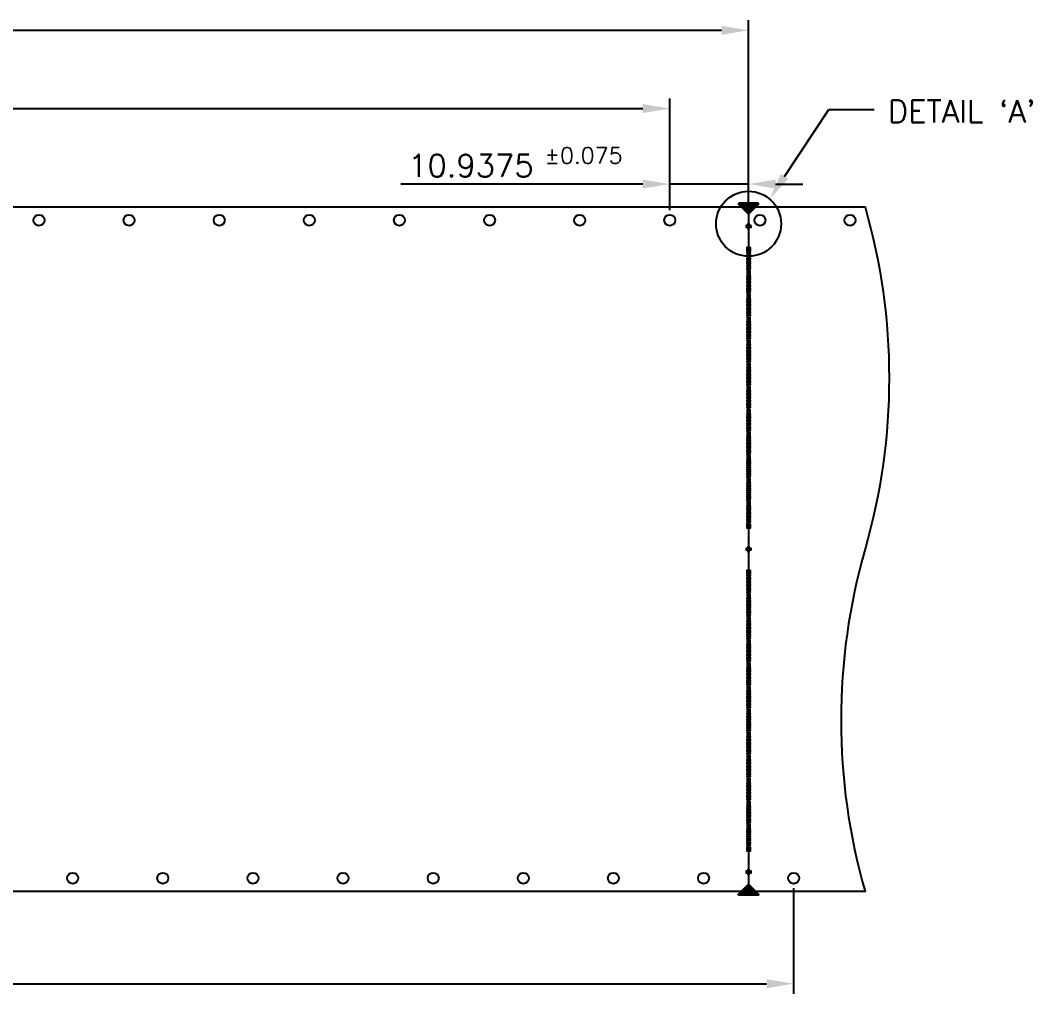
# Model space of a CAD drawing. Extents: x 1400 to 1773, y 44 to 284.
# Drawn here: x 1632.3 to 1772.6, y 145.4 to 280.5 of the extents above; entities that cross this region are included whole.
import ezdxf
from ezdxf.lldxf.tags import DXFTag

# ---------------------------------------------------------------- set-up
doc = ezdxf.new("R2010")
doc.units = 0
doc.header["$MEASUREMENT"] = 0
for name, color, linetype in [('DIM', 7, 'Continuous'), ('ENDCUT', 8, 'Continuous'), ('PKG-OUT', 3, 'HIDDEN')]:
    doc.layers.add(name, color=color, linetype=linetype)
doc.styles.add('1.4倍', font='SIMPLEX.shx', dxfattribs={"height": 3.125})
doc.styles.add('SIMPLEX', font='SIMPLEX.shx', dxfattribs={"height": 3})
tags = doc.linetypes.add('HIDDEN', pattern=[0.375, 0.25, -0.125]).pattern_tags.tags
tags[6:7] = [DXFTag(74, 4), DXFTag(75, 0), DXFTag(340, '0'), DXFTag(46, 1.0), DXFTag(50, 0.0), DXFTag(44, 0.0), DXFTag(45, 0.0)]
tags[4:5] = [DXFTag(74, 4), DXFTag(75, 0), DXFTag(340, '0'), DXFTag(46, 1.0), DXFTag(50, 0.0), DXFTag(44, 0.0), DXFTag(45, 0.0)]

msp = doc.modelspace()

# ---------------------------------------------------------------- hatches: boundary and pattern name
at = {"layer": 'ENDCUT'}
h = msp.add_hatch(dxfattribs=at)
h.set_pattern_fill('ANSI31', color=256)
h.paths.add_polyline_path([(1434.69, 255.02, 0.668179), (1434.64, 255.14), (1431.98, 255.14, 0.668179), (1431.93, 255.02), (1433.31, 253.64)])
h.paths.add_polyline_path([(1433.31, 160.64), (1431.93, 159.26, 0.668179), (1431.98, 159.14), (1434.64, 159.14, 0.668179), (1434.69, 159.26)])
h.paths.add_polyline_path([(1733.31, 160.64), (1731.93, 159.26, 0.668179), (1731.98, 159.14), (1734.64, 159.14, 0.668179), (1734.69, 159.26)])
h.paths.add_polyline_path([(1734.69, 255.02, 0.668179), (1734.64, 255.14), (1731.98, 255.14, 0.668179), (1731.93, 255.02), (1733.31, 253.64)])

# ---------------------------------------------------------------- linework, layer by layer
msp.add_lwpolyline([(1733.96, 159.64), (1733.38, 160.21, 0.414214), (1733.24, 160.21), (1732.67, 159.64), (1433.96, 159.64), (1433.38, 160.21, 0.414214), (1433.24, 160.21), (1432.67, 159.64), (1417.16, 159.64, 0.140292), (1417.16, 207.14, -0.140292), (1417.16, 254.64), (1432.67, 254.64), (1433.24, 254.06, 0.414214), (1433.38, 254.06), (1433.96, 254.64), (1732.67, 254.64), (1733.24, 254.06, 0.414214), (1733.38, 254.06), (1733.96, 254.64), (1749.46, 254.64, -0.140292), (1749.46, 207.14, 0.140292), (1749.46, 159.64)], format="xyb", close=True)
for points in [[(1733.66, 252.04), (1733.41, 252.04), (1733.41, 252.29), (1733.31, 252.29), (1733.21, 252.29), (1733.21, 252.04), (1732.96, 252.04), (1732.96, 251.84), (1733.21, 251.84), (1733.21, 251.59), (1733.31, 251.59), (1733.41, 251.59), (1733.41, 251.84), (1733.66, 251.84)], [(1733.53, 249.04), (1733.53, 248.49), (1733.1, 248.49), (1733.1, 249.04)], [(1733.53, 247.94), (1733.1, 247.94), (1733.1, 248.04), (1733.15, 248.04), (1733.15, 248.24), (1733.1, 248.24), (1733.1, 248.34), (1733.53, 248.34), (1733.53, 248.24), (1733.48, 248.24), (1733.48, 248.04), (1733.53, 248.04)], [(1733.53, 247.44), (1733.1, 247.44), (1733.1, 247.54), (1733.15, 247.54), (1733.15, 247.74), (1733.1, 247.74), (1733.1, 247.84), (1733.53, 247.84), (1733.53, 247.74), (1733.48, 247.74), (1733.48, 247.54), (1733.53, 247.54)], [(1733.53, 246.94), (1733.1, 246.94), (1733.1, 247.04), (1733.15, 247.04), (1733.15, 247.24), (1733.1, 247.24), (1733.1, 247.34), (1733.53, 247.34), (1733.53, 247.24), (1733.48, 247.24), (1733.48, 247.04), (1733.53, 247.04)], [(1733.53, 246.44), (1733.1, 246.44), (1733.1, 246.54), (1733.15, 246.54), (1733.15, 246.74), (1733.1, 246.74), (1733.1, 246.84), (1733.53, 246.84), (1733.53, 246.74), (1733.48, 246.74), (1733.48, 246.54), (1733.53, 246.54)], [(1733.53, 245.94), (1733.1, 245.94), (1733.1, 246.04), (1733.15, 246.04), (1733.15, 246.24), (1733.1, 246.24), (1733.1, 246.34), (1733.53, 246.34), (1733.53, 246.24), (1733.48, 246.24), (1733.48, 246.04), (1733.53, 246.04)], [(1733.53, 245.79), (1733.1, 245.79), (1733.1, 245.29), (1733.53, 245.29)], [(1733.53, 244.74), (1733.1, 244.74), (1733.1, 244.84), (1733.15, 244.84), (1733.15, 245.04), (1733.1, 245.04), (1733.1, 245.14), (1733.53, 245.14), (1733.53, 245.04), (1733.48, 245.04), (1733.48, 244.84), (1733.53, 244.84)], [(1733.53, 244.24), (1733.1, 244.24), (1733.1, 244.34), (1733.15, 244.34), (1733.15, 244.54), (1733.1, 244.54), (1733.1, 244.64), (1733.53, 244.64), (1733.53, 244.54), (1733.48, 244.54), (1733.48, 244.34), (1733.53, 244.34)], [(1733.53, 243.74), (1733.1, 243.74), (1733.1, 243.84), (1733.15, 243.84), (1733.15, 244.04), (1733.1, 244.04), (1733.1, 244.14), (1733.53, 244.14), (1733.53, 244.04), (1733.48, 244.04), (1733.48, 243.84), (1733.53, 243.84)], [(1733.53, 243.24), (1733.1, 243.24), (1733.1, 243.34), (1733.15, 243.34), (1733.15, 243.54), (1733.1, 243.54), (1733.1, 243.64), (1733.53, 243.64), (1733.53, 243.54), (1733.48, 243.54), (1733.48, 243.34), (1733.53, 243.34)], [(1733.53, 242.74), (1733.1, 242.74), (1733.1, 242.84), (1733.15, 242.84), (1733.15, 243.04), (1733.1, 243.04), (1733.1, 243.14), (1733.53, 243.14), (1733.53, 243.04), (1733.48, 243.04), (1733.48, 242.84), (1733.53, 242.84)], [(1733.53, 242.59), (1733.1, 242.59), (1733.1, 242.09), (1733.53, 242.09)], [(1733.53, 241.54), (1733.1, 241.54), (1733.1, 241.64), (1733.15, 241.64), (1733.15, 241.84), (1733.1, 241.84), (1733.1, 241.94), (1733.53, 241.94), (1733.53, 241.84), (1733.48, 241.84), (1733.48, 241.64), (1733.53, 241.64)], [(1733.53, 241.04), (1733.1, 241.04), (1733.1, 241.14), (1733.15, 241.14), (1733.15, 241.34), (1733.1, 241.34), (1733.1, 241.44), (1733.53, 241.44), (1733.53, 241.34), (1733.48, 241.34), (1733.48, 241.14), (1733.53, 241.14)], [(1733.53, 240.54), (1733.1, 240.54), (1733.1, 240.64), (1733.15, 240.64), (1733.15, 240.84), (1733.1, 240.84), (1733.1, 240.94), (1733.53, 240.94), (1733.53, 240.84), (1733.48, 240.84), (1733.48, 240.64), (1733.53, 240.64)], [(1733.53, 240.04), (1733.1, 240.04), (1733.1, 240.14), (1733.15, 240.14), (1733.15, 240.34), (1733.1, 240.34), (1733.1, 240.44), (1733.53, 240.44), (1733.53, 240.34), (1733.48, 240.34), (1733.48, 240.14), (1733.53, 240.14)], [(1733.53, 239.54), (1733.1, 239.54), (1733.1, 239.64), (1733.15, 239.64), (1733.15, 239.84), (1733.1, 239.84), (1733.1, 239.94), (1733.53, 239.94), (1733.53, 239.84), (1733.48, 239.84), (1733.48, 239.64), (1733.53, 239.64)], [(1733.53, 239.39), (1733.1, 239.39), (1733.1, 238.89), (1733.53, 238.89)], [(1733.53, 238.34), (1733.1, 238.34), (1733.1, 238.44), (1733.15, 238.44), (1733.15, 238.64), (1733.1, 238.64), (1733.1, 238.74), (1733.53, 238.74), (1733.53, 238.64), (1733.48, 238.64), (1733.48, 238.44), (1733.53, 238.44)], [(1733.53, 237.84), (1733.1, 237.84), (1733.1, 237.94), (1733.15, 237.94), (1733.15, 238.14), (1733.1, 238.14), (1733.1, 238.24), (1733.53, 238.24), (1733.53, 238.14), (1733.48, 238.14), (1733.48, 237.94), (1733.53, 237.94)], [(1733.53, 237.34), (1733.1, 237.34), (1733.1, 237.44), (1733.15, 237.44), (1733.15, 237.64), (1733.1, 237.64), (1733.1, 237.74), (1733.53, 237.74), (1733.53, 237.64), (1733.48, 237.64), (1733.48, 237.44), (1733.53, 237.44)], [(1733.53, 236.84), (1733.1, 236.84), (1733.1, 236.94), (1733.15, 236.94), (1733.15, 237.14), (1733.1, 237.14), (1733.1, 237.24), (1733.53, 237.24), (1733.53, 237.14), (1733.48, 237.14), (1733.48, 236.94), (1733.53, 236.94)], [(1733.53, 236.34), (1733.1, 236.34), (1733.1, 236.44), (1733.15, 236.44), (1733.15, 236.64), (1733.1, 236.64), (1733.1, 236.74), (1733.53, 236.74), (1733.53, 236.64), (1733.48, 236.64), (1733.48, 236.44), (1733.53, 236.44)], [(1733.53, 236.19), (1733.1, 236.19), (1733.1, 235.69), (1733.53, 235.69)], [(1733.53, 235.14), (1733.1, 235.14), (1733.1, 235.24), (1733.15, 235.24), (1733.15, 235.44), (1733.1, 235.44), (1733.1, 235.54), (1733.53, 235.54), (1733.53, 235.44), (1733.48, 235.44), (1733.48, 235.24), (1733.53, 235.24)], [(1733.53, 234.64), (1733.1, 234.64), (1733.1, 234.74), (1733.15, 234.74), (1733.15, 234.94), (1733.1, 234.94), (1733.1, 235.04), (1733.53, 235.04), (1733.53, 234.94), (1733.48, 234.94), (1733.48, 234.74), (1733.53, 234.74)], [(1733.53, 234.14), (1733.1, 234.14), (1733.1, 234.24), (1733.15, 234.24), (1733.15, 234.44), (1733.1, 234.44), (1733.1, 234.54), (1733.53, 234.54), (1733.53, 234.44), (1733.48, 234.44), (1733.48, 234.24), (1733.53, 234.24)], [(1733.53, 233.64), (1733.1, 233.64), (1733.1, 233.74), (1733.15, 233.74), (1733.15, 233.94), (1733.1, 233.94), (1733.1, 234.04), (1733.53, 234.04), (1733.53, 233.94), (1733.48, 233.94), (1733.48, 233.74), (1733.53, 233.74)], [(1733.53, 233.14), (1733.1, 233.14), (1733.1, 233.24), (1733.15, 233.24), (1733.15, 233.44), (1733.1, 233.44), (1733.1, 233.54), (1733.53, 233.54), (1733.53, 233.44), (1733.48, 233.44), (1733.48, 233.24), (1733.53, 233.24)], [(1733.53, 232.99), (1733.1, 232.99), (1733.1, 232.49), (1733.53, 232.49)], [(1733.53, 231.94), (1733.1, 231.94), (1733.1, 232.04), (1733.15, 232.04), (1733.15, 232.24), (1733.1, 232.24), (1733.1, 232.34), (1733.53, 232.34), (1733.53, 232.24), (1733.48, 232.24), (1733.48, 232.04), (1733.53, 232.04)], [(1733.53, 231.44), (1733.1, 231.44), (1733.1, 231.54), (1733.15, 231.54), (1733.15, 231.74), (1733.1, 231.74), (1733.1, 231.84), (1733.53, 231.84), (1733.53, 231.74), (1733.48, 231.74), (1733.48, 231.54), (1733.53, 231.54)], [(1733.53, 230.94), (1733.1, 230.94), (1733.1, 231.04), (1733.15, 231.04), (1733.15, 231.24), (1733.1, 231.24), (1733.1, 231.34), (1733.53, 231.34), (1733.53, 231.24), (1733.48, 231.24), (1733.48, 231.04), (1733.53, 231.04)], [(1733.53, 230.44), (1733.1, 230.44), (1733.1, 230.54), (1733.15, 230.54), (1733.15, 230.74), (1733.1, 230.74), (1733.1, 230.84), (1733.53, 230.84), (1733.53, 230.74), (1733.48, 230.74), (1733.48, 230.54), (1733.53, 230.54)], [(1733.53, 229.94), (1733.1, 229.94), (1733.1, 230.04), (1733.15, 230.04), (1733.15, 230.24), (1733.1, 230.24), (1733.1, 230.34), (1733.53, 230.34), (1733.53, 230.24), (1733.48, 230.24), (1733.48, 230.04), (1733.53, 230.04)], [(1733.53, 229.79), (1733.1, 229.79), (1733.1, 229.29), (1733.53, 229.29)], [(1733.53, 228.74), (1733.1, 228.74), (1733.1, 228.84), (1733.15, 228.84), (1733.15, 229.04), (1733.1, 229.04), (1733.1, 229.14), (1733.53, 229.14), (1733.53, 229.04), (1733.48, 229.04), (1733.48, 228.84), (1733.53, 228.84)], [(1733.53, 228.24), (1733.1, 228.24), (1733.1, 228.34), (1733.15, 228.34), (1733.15, 228.54), (1733.1, 228.54), (1733.1, 228.64), (1733.53, 228.64), (1733.53, 228.54), (1733.48, 228.54), (1733.48, 228.34), (1733.53, 228.34)], [(1733.53, 227.74), (1733.1, 227.74), (1733.1, 227.84), (1733.15, 227.84), (1733.15, 228.04), (1733.1, 228.04), (1733.1, 228.14), (1733.53, 228.14), (1733.53, 228.04), (1733.48, 228.04), (1733.48, 227.84), (1733.53, 227.84)], [(1733.53, 227.24), (1733.1, 227.24), (1733.1, 227.34), (1733.15, 227.34), (1733.15, 227.54), (1733.1, 227.54), (1733.1, 227.64), (1733.53, 227.64), (1733.53, 227.54), (1733.48, 227.54), (1733.48, 227.34), (1733.53, 227.34)], [(1733.53, 226.74), (1733.1, 226.74), (1733.1, 226.84), (1733.15, 226.84), (1733.15, 227.04), (1733.1, 227.04), (1733.1, 227.14), (1733.53, 227.14), (1733.53, 227.04), (1733.48, 227.04), (1733.48, 226.84), (1733.53, 226.84)], [(1733.53, 226.59), (1733.1, 226.59), (1733.1, 226.09), (1733.53, 226.09)], [(1733.53, 225.54), (1733.1, 225.54), (1733.1, 225.64), (1733.15, 225.64), (1733.15, 225.84), (1733.1, 225.84), (1733.1, 225.94), (1733.53, 225.94), (1733.53, 225.84), (1733.48, 225.84), (1733.48, 225.64), (1733.53, 225.64)], [(1733.53, 225.04), (1733.1, 225.04), (1733.1, 225.14), (1733.15, 225.14), (1733.15, 225.34), (1733.1, 225.34), (1733.1, 225.44), (1733.53, 225.44), (1733.53, 225.34), (1733.48, 225.34), (1733.48, 225.14), (1733.53, 225.14)], [(1733.53, 224.54), (1733.1, 224.54), (1733.1, 224.64), (1733.15, 224.64), (1733.15, 224.84), (1733.1, 224.84), (1733.1, 224.94), (1733.53, 224.94), (1733.53, 224.84), (1733.48, 224.84), (1733.48, 224.64), (1733.53, 224.64)], [(1733.53, 224.04), (1733.1, 224.04), (1733.1, 224.14), (1733.15, 224.14), (1733.15, 224.34), (1733.1, 224.34), (1733.1, 224.44), (1733.53, 224.44), (1733.53, 224.34), (1733.48, 224.34), (1733.48, 224.14), (1733.53, 224.14)], [(1733.53, 223.54), (1733.1, 223.54), (1733.1, 223.64), (1733.15, 223.64), (1733.15, 223.84), (1733.1, 223.84), (1733.1, 223.94), (1733.53, 223.94), (1733.53, 223.84), (1733.48, 223.84), (1733.48, 223.64), (1733.53, 223.64)], [(1733.53, 223.39), (1733.1, 223.39), (1733.1, 222.89), (1733.53, 222.89)], [(1733.53, 222.34), (1733.1, 222.34), (1733.1, 222.44), (1733.15, 222.44), (1733.15, 222.64), (1733.1, 222.64), (1733.1, 222.74), (1733.53, 222.74), (1733.53, 222.64), (1733.48, 222.64), (1733.48, 222.44), (1733.53, 222.44)], [(1733.53, 221.84), (1733.1, 221.84), (1733.1, 221.94), (1733.15, 221.94), (1733.15, 222.14), (1733.1, 222.14), (1733.1, 222.24), (1733.53, 222.24), (1733.53, 222.14), (1733.48, 222.14), (1733.48, 221.94), (1733.53, 221.94)], [(1733.53, 221.34), (1733.1, 221.34), (1733.1, 221.44), (1733.15, 221.44), (1733.15, 221.64), (1733.1, 221.64), (1733.1, 221.74), (1733.53, 221.74), (1733.53, 221.64), (1733.48, 221.64), (1733.48, 221.44), (1733.53, 221.44)], [(1733.53, 220.84), (1733.1, 220.84), (1733.1, 220.94), (1733.15, 220.94), (1733.15, 221.14), (1733.1, 221.14), (1733.1, 221.24), (1733.53, 221.24), (1733.53, 221.14), (1733.48, 221.14), (1733.48, 220.94), (1733.53, 220.94)], [(1733.53, 220.34), (1733.1, 220.34), (1733.1, 220.44), (1733.15, 220.44), (1733.15, 220.64), (1733.1, 220.64), (1733.1, 220.74), (1733.53, 220.74), (1733.53, 220.64), (1733.48, 220.64), (1733.48, 220.44), (1733.53, 220.44)], [(1733.53, 220.19), (1733.1, 220.19), (1733.1, 219.69), (1733.53, 219.69)], [(1733.53, 219.14), (1733.1, 219.14), (1733.1, 219.24), (1733.15, 219.24), (1733.15, 219.44), (1733.1, 219.44), (1733.1, 219.54), (1733.53, 219.54), (1733.53, 219.44), (1733.48, 219.44), (1733.48, 219.24), (1733.53, 219.24)], [(1733.53, 218.64), (1733.1, 218.64), (1733.1, 218.74), (1733.15, 218.74), (1733.15, 218.94), (1733.1, 218.94), (1733.1, 219.04), (1733.53, 219.04), (1733.53, 218.94), (1733.48, 218.94), (1733.48, 218.74), (1733.53, 218.74)], [(1733.53, 218.14), (1733.1, 218.14), (1733.1, 218.24), (1733.15, 218.24), (1733.15, 218.44), (1733.1, 218.44), (1733.1, 218.54), (1733.53, 218.54), (1733.53, 218.44), (1733.48, 218.44), (1733.48, 218.24), (1733.53, 218.24)], [(1733.53, 217.64), (1733.1, 217.64), (1733.1, 217.74), (1733.15, 217.74), (1733.15, 217.94), (1733.1, 217.94), (1733.1, 218.04), (1733.53, 218.04), (1733.53, 217.94), (1733.48, 217.94), (1733.48, 217.74), (1733.53, 217.74)], [(1733.53, 217.14), (1733.1, 217.14), (1733.1, 217.24), (1733.15, 217.24), (1733.15, 217.44), (1733.1, 217.44), (1733.1, 217.54), (1733.53, 217.54), (1733.53, 217.44), (1733.48, 217.44), (1733.48, 217.24), (1733.53, 217.24)], [(1733.53, 216.99), (1733.1, 216.99), (1733.1, 216.49), (1733.53, 216.49)], [(1733.53, 215.94), (1733.1, 215.94), (1733.1, 216.04), (1733.15, 216.04), (1733.15, 216.24), (1733.1, 216.24), (1733.1, 216.34), (1733.53, 216.34), (1733.53, 216.24), (1733.48, 216.24), (1733.48, 216.04), (1733.53, 216.04)], [(1733.53, 215.44), (1733.1, 215.44), (1733.1, 215.54), (1733.15, 215.54), (1733.15, 215.74), (1733.1, 215.74), (1733.1, 215.84), (1733.53, 215.84), (1733.53, 215.74), (1733.48, 215.74), (1733.48, 215.54), (1733.53, 215.54)], [(1733.53, 214.94), (1733.1, 214.94), (1733.1, 215.04), (1733.15, 215.04), (1733.15, 215.24), (1733.1, 215.24), (1733.1, 215.34), (1733.53, 215.34), (1733.53, 215.24), (1733.48, 215.24), (1733.48, 215.04), (1733.53, 215.04)], [(1733.53, 214.44), (1733.1, 214.44), (1733.1, 214.54), (1733.15, 214.54), (1733.15, 214.74), (1733.1, 214.74), (1733.1, 214.84), (1733.53, 214.84), (1733.53, 214.74), (1733.48, 214.74), (1733.48, 214.54), (1733.53, 214.54)], [(1733.53, 213.94), (1733.1, 213.94), (1733.1, 214.04), (1733.15, 214.04), (1733.15, 214.24), (1733.1, 214.24), (1733.1, 214.34), (1733.53, 214.34), (1733.53, 214.24), (1733.48, 214.24), (1733.48, 214.04), (1733.53, 214.04)], [(1733.53, 213.79), (1733.1, 213.79), (1733.1, 213.29), (1733.53, 213.29)], [(1733.53, 212.74), (1733.1, 212.74), (1733.1, 212.84), (1733.15, 212.84), (1733.15, 213.04), (1733.1, 213.04), (1733.1, 213.14), (1733.53, 213.14), (1733.53, 213.04), (1733.48, 213.04), (1733.48, 212.84), (1733.53, 212.84)], [(1733.53, 212.24), (1733.1, 212.24), (1733.1, 212.34), (1733.15, 212.34), (1733.15, 212.54), (1733.1, 212.54), (1733.1, 212.64), (1733.53, 212.64), (1733.53, 212.54), (1733.48, 212.54), (1733.48, 212.34), (1733.53, 212.34)], [(1733.53, 211.74), (1733.1, 211.74), (1733.1, 211.84), (1733.15, 211.84), (1733.15, 212.04), (1733.1, 212.04), (1733.1, 212.14), (1733.53, 212.14), (1733.53, 212.04), (1733.48, 212.04), (1733.48, 211.84), (1733.53, 211.84)], [(1733.53, 211.24), (1733.1, 211.24), (1733.1, 211.34), (1733.15, 211.34), (1733.15, 211.54), (1733.1, 211.54), (1733.1, 211.64), (1733.53, 211.64), (1733.53, 211.54), (1733.48, 211.54), (1733.48, 211.34), (1733.53, 211.34)], [(1733.53, 210.74), (1733.1, 210.74), (1733.1, 210.84), (1733.15, 210.84), (1733.15, 211.04), (1733.1, 211.04), (1733.1, 211.14), (1733.53, 211.14), (1733.53, 211.04), (1733.48, 211.04), (1733.48, 210.84), (1733.53, 210.84)], [(1733.53, 210.59), (1733.53, 210.04), (1733.1, 210.04), (1733.1, 210.59)], [(1733.21, 207.24), (1732.96, 207.24), (1732.96, 207.04), (1733.21, 207.04), (1733.21, 206.79), (1733.31, 206.79), (1733.41, 206.79), (1733.41, 207.04), (1733.66, 207.04), (1733.66, 207.24), (1733.41, 207.24), (1733.41, 207.49), (1733.31, 207.49), (1733.21, 207.49)], [(1733.53, 204.24), (1733.53, 203.69), (1733.1, 203.69), (1733.1, 204.24)], [(1733.53, 203.14), (1733.1, 203.14), (1733.1, 203.24), (1733.15, 203.24), (1733.15, 203.44), (1733.1, 203.44), (1733.1, 203.54), (1733.53, 203.54), (1733.53, 203.44), (1733.48, 203.44), (1733.48, 203.24), (1733.53, 203.24)], [(1733.53, 202.64), (1733.1, 202.64), (1733.1, 202.74), (1733.15, 202.74), (1733.15, 202.94), (1733.1, 202.94), (1733.1, 203.04), (1733.53, 203.04), (1733.53, 202.94), (1733.48, 202.94), (1733.48, 202.74), (1733.53, 202.74)], [(1733.53, 202.14), (1733.1, 202.14), (1733.1, 202.24), (1733.15, 202.24), (1733.15, 202.44), (1733.1, 202.44), (1733.1, 202.54), (1733.53, 202.54), (1733.53, 202.44), (1733.48, 202.44), (1733.48, 202.24), (1733.53, 202.24)], [(1733.53, 201.64), (1733.1, 201.64), (1733.1, 201.74), (1733.15, 201.74), (1733.15, 201.94), (1733.1, 201.94), (1733.1, 202.04), (1733.53, 202.04), (1733.53, 201.94), (1733.48, 201.94), (1733.48, 201.74), (1733.53, 201.74)], [(1733.53, 201.14), (1733.1, 201.14), (1733.1, 201.24), (1733.15, 201.24), (1733.15, 201.44), (1733.1, 201.44), (1733.1, 201.54), (1733.53, 201.54), (1733.53, 201.44), (1733.48, 201.44), (1733.48, 201.24), (1733.53, 201.24)], [(1733.53, 200.99), (1733.1, 200.99), (1733.1, 200.49), (1733.53, 200.49)], [(1733.53, 199.94), (1733.1, 199.94), (1733.1, 200.04), (1733.15, 200.04), (1733.15, 200.24), (1733.1, 200.24), (1733.1, 200.34), (1733.53, 200.34), (1733.53, 200.24), (1733.48, 200.24), (1733.48, 200.04), (1733.53, 200.04)], [(1733.53, 199.44), (1733.1, 199.44), (1733.1, 199.54), (1733.15, 199.54), (1733.15, 199.74), (1733.1, 199.74), (1733.1, 199.84), (1733.53, 199.84), (1733.53, 199.74), (1733.48, 199.74), (1733.48, 199.54), (1733.53, 199.54)], [(1733.53, 198.94), (1733.1, 198.94), (1733.1, 199.04), (1733.15, 199.04), (1733.15, 199.24), (1733.1, 199.24), (1733.1, 199.34), (1733.53, 199.34), (1733.53, 199.24), (1733.48, 199.24), (1733.48, 199.04), (1733.53, 199.04)], [(1733.53, 198.44), (1733.1, 198.44), (1733.1, 198.54), (1733.15, 198.54), (1733.15, 198.74), (1733.1, 198.74), (1733.1, 198.84), (1733.53, 198.84), (1733.53, 198.74), (1733.48, 198.74), (1733.48, 198.54), (1733.53, 198.54)], [(1733.53, 197.94), (1733.1, 197.94), (1733.1, 198.04), (1733.15, 198.04), (1733.15, 198.24), (1733.1, 198.24), (1733.1, 198.34), (1733.53, 198.34), (1733.53, 198.24), (1733.48, 198.24), (1733.48, 198.04), (1733.53, 198.04)], [(1733.53, 197.79), (1733.1, 197.79), (1733.1, 197.29), (1733.53, 197.29)], [(1733.53, 196.74), (1733.1, 196.74), (1733.1, 196.84), (1733.15, 196.84), (1733.15, 197.04), (1733.1, 197.04), (1733.1, 197.14), (1733.53, 197.14), (1733.53, 197.04), (1733.48, 197.04), (1733.48, 196.84), (1733.53, 196.84)], [(1733.53, 196.24), (1733.1, 196.24), (1733.1, 196.34), (1733.15, 196.34), (1733.15, 196.54), (1733.1, 196.54), (1733.1, 196.64), (1733.53, 196.64), (1733.53, 196.54), (1733.48, 196.54), (1733.48, 196.34), (1733.53, 196.34)], [(1733.53, 195.74), (1733.1, 195.74), (1733.1, 195.84), (1733.15, 195.84), (1733.15, 196.04), (1733.1, 196.04), (1733.1, 196.14), (1733.53, 196.14), (1733.53, 196.04), (1733.48, 196.04), (1733.48, 195.84), (1733.53, 195.84)], [(1733.53, 195.24), (1733.1, 195.24), (1733.1, 195.34), (1733.15, 195.34), (1733.15, 195.54), (1733.1, 195.54), (1733.1, 195.64), (1733.53, 195.64), (1733.53, 195.54), (1733.48, 195.54), (1733.48, 195.34), (1733.53, 195.34)], [(1733.53, 194.74), (1733.1, 194.74), (1733.1, 194.84), (1733.15, 194.84), (1733.15, 195.04), (1733.1, 195.04), (1733.1, 195.14), (1733.53, 195.14), (1733.53, 195.04), (1733.48, 195.04), (1733.48, 194.84), (1733.53, 194.84)], [(1733.53, 194.59), (1733.1, 194.59), (1733.1, 194.09), (1733.53, 194.09)], [(1733.53, 193.54), (1733.1, 193.54), (1733.1, 193.64), (1733.15, 193.64), (1733.15, 193.84), (1733.1, 193.84), (1733.1, 193.94), (1733.53, 193.94), (1733.53, 193.84), (1733.48, 193.84), (1733.48, 193.64), (1733.53, 193.64)], [(1733.53, 193.04), (1733.1, 193.04), (1733.1, 193.14), (1733.15, 193.14), (1733.15, 193.34), (1733.1, 193.34), (1733.1, 193.44), (1733.53, 193.44), (1733.53, 193.34), (1733.48, 193.34), (1733.48, 193.14), (1733.53, 193.14)], [(1733.53, 192.54), (1733.1, 192.54), (1733.1, 192.64), (1733.15, 192.64), (1733.15, 192.84), (1733.1, 192.84), (1733.1, 192.94), (1733.53, 192.94), (1733.53, 192.84), (1733.48, 192.84), (1733.48, 192.64), (1733.53, 192.64)], [(1733.53, 192.04), (1733.1, 192.04), (1733.1, 192.14), (1733.15, 192.14), (1733.15, 192.34), (1733.1, 192.34), (1733.1, 192.44), (1733.53, 192.44), (1733.53, 192.34), (1733.48, 192.34), (1733.48, 192.14), (1733.53, 192.14)], [(1733.53, 191.54), (1733.1, 191.54), (1733.1, 191.64), (1733.15, 191.64), (1733.15, 191.84), (1733.1, 191.84), (1733.1, 191.94), (1733.53, 191.94), (1733.53, 191.84), (1733.48, 191.84), (1733.48, 191.64), (1733.53, 191.64)], [(1733.53, 191.39), (1733.1, 191.39), (1733.1, 190.89), (1733.53, 190.89)], [(1733.53, 190.34), (1733.1, 190.34), (1733.1, 190.44), (1733.15, 190.44), (1733.15, 190.64), (1733.1, 190.64), (1733.1, 190.74), (1733.53, 190.74), (1733.53, 190.64), (1733.48, 190.64), (1733.48, 190.44), (1733.53, 190.44)], [(1733.53, 189.84), (1733.1, 189.84), (1733.1, 189.94), (1733.15, 189.94), (1733.15, 190.14), (1733.1, 190.14), (1733.1, 190.24), (1733.53, 190.24), (1733.53, 190.14), (1733.48, 190.14), (1733.48, 189.94), (1733.53, 189.94)], [(1733.53, 189.34), (1733.1, 189.34), (1733.1, 189.44), (1733.15, 189.44), (1733.15, 189.64), (1733.1, 189.64), (1733.1, 189.74), (1733.53, 189.74), (1733.53, 189.64), (1733.48, 189.64), (1733.48, 189.44), (1733.53, 189.44)], [(1733.53, 188.84), (1733.1, 188.84), (1733.1, 188.94), (1733.15, 188.94), (1733.15, 189.14), (1733.1, 189.14), (1733.1, 189.24), (1733.53, 189.24), (1733.53, 189.14), (1733.48, 189.14), (1733.48, 188.94), (1733.53, 188.94)], [(1733.53, 188.34), (1733.1, 188.34), (1733.1, 188.44), (1733.15, 188.44), (1733.15, 188.64), (1733.1, 188.64), (1733.1, 188.74), (1733.53, 188.74), (1733.53, 188.64), (1733.48, 188.64), (1733.48, 188.44), (1733.53, 188.44)], [(1733.53, 188.19), (1733.1, 188.19), (1733.1, 187.69), (1733.53, 187.69)], [(1733.53, 187.14), (1733.1, 187.14), (1733.1, 187.24), (1733.15, 187.24), (1733.15, 187.44), (1733.1, 187.44), (1733.1, 187.54), (1733.53, 187.54), (1733.53, 187.44), (1733.48, 187.44), (1733.48, 187.24), (1733.53, 187.24)], [(1733.53, 186.64), (1733.1, 186.64), (1733.1, 186.74), (1733.15, 186.74), (1733.15, 186.94), (1733.1, 186.94), (1733.1, 187.04), (1733.53, 187.04), (1733.53, 186.94), (1733.48, 186.94), (1733.48, 186.74), (1733.53, 186.74)], [(1733.53, 186.14), (1733.1, 186.14), (1733.1, 186.24), (1733.15, 186.24), (1733.15, 186.44), (1733.1, 186.44), (1733.1, 186.54), (1733.53, 186.54), (1733.53, 186.44), (1733.48, 186.44), (1733.48, 186.24), (1733.53, 186.24)], [(1733.53, 185.64), (1733.1, 185.64), (1733.1, 185.74), (1733.15, 185.74), (1733.15, 185.94), (1733.1, 185.94), (1733.1, 186.04), (1733.53, 186.04), (1733.53, 185.94), (1733.48, 185.94), (1733.48, 185.74), (1733.53, 185.74)], [(1733.53, 185.14), (1733.1, 185.14), (1733.1, 185.24), (1733.15, 185.24), (1733.15, 185.44), (1733.1, 185.44), (1733.1, 185.54), (1733.53, 185.54), (1733.53, 185.44), (1733.48, 185.44), (1733.48, 185.24), (1733.53, 185.24)], [(1733.53, 184.99), (1733.1, 184.99), (1733.1, 184.49), (1733.53, 184.49)], [(1733.53, 183.94), (1733.1, 183.94), (1733.1, 184.04), (1733.15, 184.04), (1733.15, 184.24), (1733.1, 184.24), (1733.1, 184.34), (1733.53, 184.34), (1733.53, 184.24), (1733.48, 184.24), (1733.48, 184.04), (1733.53, 184.04)], [(1733.53, 183.44), (1733.1, 183.44), (1733.1, 183.54), (1733.15, 183.54), (1733.15, 183.74), (1733.1, 183.74), (1733.1, 183.84), (1733.53, 183.84), (1733.53, 183.74), (1733.48, 183.74), (1733.48, 183.54), (1733.53, 183.54)], [(1733.53, 182.94), (1733.1, 182.94), (1733.1, 183.04), (1733.15, 183.04), (1733.15, 183.24), (1733.1, 183.24), (1733.1, 183.34), (1733.53, 183.34), (1733.53, 183.24), (1733.48, 183.24), (1733.48, 183.04), (1733.53, 183.04)], [(1733.53, 182.44), (1733.1, 182.44), (1733.1, 182.54), (1733.15, 182.54), (1733.15, 182.74), (1733.1, 182.74), (1733.1, 182.84), (1733.53, 182.84), (1733.53, 182.74), (1733.48, 182.74), (1733.48, 182.54), (1733.53, 182.54)], [(1733.53, 181.94), (1733.1, 181.94), (1733.1, 182.04), (1733.15, 182.04), (1733.15, 182.24), (1733.1, 182.24), (1733.1, 182.34), (1733.53, 182.34), (1733.53, 182.24), (1733.48, 182.24), (1733.48, 182.04), (1733.53, 182.04)], [(1733.53, 181.79), (1733.1, 181.79), (1733.1, 181.29), (1733.53, 181.29)], [(1733.53, 180.74), (1733.1, 180.74), (1733.1, 180.84), (1733.15, 180.84), (1733.15, 181.04), (1733.1, 181.04), (1733.1, 181.14), (1733.53, 181.14), (1733.53, 181.04), (1733.48, 181.04), (1733.48, 180.84), (1733.53, 180.84)], [(1733.53, 180.24), (1733.1, 180.24), (1733.1, 180.34), (1733.15, 180.34), (1733.15, 180.54), (1733.1, 180.54), (1733.1, 180.64), (1733.53, 180.64), (1733.53, 180.54), (1733.48, 180.54), (1733.48, 180.34), (1733.53, 180.34)], [(1733.53, 179.74), (1733.1, 179.74), (1733.1, 179.84), (1733.15, 179.84), (1733.15, 180.04), (1733.1, 180.04), (1733.1, 180.14), (1733.53, 180.14), (1733.53, 180.04), (1733.48, 180.04), (1733.48, 179.84), (1733.53, 179.84)], [(1733.53, 179.24), (1733.1, 179.24), (1733.1, 179.34), (1733.15, 179.34), (1733.15, 179.54), (1733.1, 179.54), (1733.1, 179.64), (1733.53, 179.64), (1733.53, 179.54), (1733.48, 179.54), (1733.48, 179.34), (1733.53, 179.34)], [(1733.53, 178.74), (1733.1, 178.74), (1733.1, 178.84), (1733.15, 178.84), (1733.15, 179.04), (1733.1, 179.04), (1733.1, 179.14), (1733.53, 179.14), (1733.53, 179.04), (1733.48, 179.04), (1733.48, 178.84), (1733.53, 178.84)], [(1733.53, 178.59), (1733.1, 178.59), (1733.1, 178.09), (1733.53, 178.09)], [(1733.53, 177.54), (1733.1, 177.54), (1733.1, 177.64), (1733.15, 177.64), (1733.15, 177.84), (1733.1, 177.84), (1733.1, 177.94), (1733.53, 177.94), (1733.53, 177.84), (1733.48, 177.84), (1733.48, 177.64), (1733.53, 177.64)], [(1733.53, 177.04), (1733.1, 177.04), (1733.1, 177.14), (1733.15, 177.14), (1733.15, 177.34), (1733.1, 177.34), (1733.1, 177.44), (1733.53, 177.44), (1733.53, 177.34), (1733.48, 177.34), (1733.48, 177.14), (1733.53, 177.14)], [(1733.53, 176.54), (1733.1, 176.54), (1733.1, 176.64), (1733.15, 176.64), (1733.15, 176.84), (1733.1, 176.84), (1733.1, 176.94), (1733.53, 176.94), (1733.53, 176.84), (1733.48, 176.84), (1733.48, 176.64), (1733.53, 176.64)], [(1733.53, 176.04), (1733.1, 176.04), (1733.1, 176.14), (1733.15, 176.14), (1733.15, 176.34), (1733.1, 176.34), (1733.1, 176.44), (1733.53, 176.44), (1733.53, 176.34), (1733.48, 176.34), (1733.48, 176.14), (1733.53, 176.14)], [(1733.53, 175.54), (1733.1, 175.54), (1733.1, 175.64), (1733.15, 175.64), (1733.15, 175.84), (1733.1, 175.84), (1733.1, 175.94), (1733.53, 175.94), (1733.53, 175.84), (1733.48, 175.84), (1733.48, 175.64), (1733.53, 175.64)], [(1733.53, 175.39), (1733.1, 175.39), (1733.1, 174.89), (1733.53, 174.89)], [(1733.53, 174.34), (1733.1, 174.34), (1733.1, 174.44), (1733.15, 174.44), (1733.15, 174.64), (1733.1, 174.64), (1733.1, 174.74), (1733.53, 174.74), (1733.53, 174.64), (1733.48, 174.64), (1733.48, 174.44), (1733.53, 174.44)], [(1733.53, 173.84), (1733.1, 173.84), (1733.1, 173.94), (1733.15, 173.94), (1733.15, 174.14), (1733.1, 174.14), (1733.1, 174.24), (1733.53, 174.24), (1733.53, 174.14), (1733.48, 174.14), (1733.48, 173.94), (1733.53, 173.94)], [(1733.53, 173.34), (1733.1, 173.34), (1733.1, 173.44), (1733.15, 173.44), (1733.15, 173.64), (1733.1, 173.64), (1733.1, 173.74), (1733.53, 173.74), (1733.53, 173.64), (1733.48, 173.64), (1733.48, 173.44), (1733.53, 173.44)], [(1733.53, 172.84), (1733.1, 172.84), (1733.1, 172.94), (1733.15, 172.94), (1733.15, 173.14), (1733.1, 173.14), (1733.1, 173.24), (1733.53, 173.24), (1733.53, 173.14), (1733.48, 173.14), (1733.48, 172.94), (1733.53, 172.94)], [(1733.53, 172.34), (1733.1, 172.34), (1733.1, 172.44), (1733.15, 172.44), (1733.15, 172.64), (1733.1, 172.64), (1733.1, 172.74), (1733.53, 172.74), (1733.53, 172.64), (1733.48, 172.64), (1733.48, 172.44), (1733.53, 172.44)], [(1733.53, 172.19), (1733.1, 172.19), (1733.1, 171.69), (1733.53, 171.69)], [(1733.53, 171.14), (1733.1, 171.14), (1733.1, 171.24), (1733.15, 171.24), (1733.15, 171.44), (1733.1, 171.44), (1733.1, 171.54), (1733.53, 171.54), (1733.53, 171.44), (1733.48, 171.44), (1733.48, 171.24), (1733.53, 171.24)], [(1733.53, 170.64), (1733.1, 170.64), (1733.1, 170.74), (1733.15, 170.74), (1733.15, 170.94), (1733.1, 170.94), (1733.1, 171.04), (1733.53, 171.04), (1733.53, 170.94), (1733.48, 170.94), (1733.48, 170.74), (1733.53, 170.74)], [(1733.53, 170.14), (1733.1, 170.14), (1733.1, 170.24), (1733.15, 170.24), (1733.15, 170.44), (1733.1, 170.44), (1733.1, 170.54), (1733.53, 170.54), (1733.53, 170.44), (1733.48, 170.44), (1733.48, 170.24), (1733.53, 170.24)], [(1733.53, 169.64), (1733.1, 169.64), (1733.1, 169.74), (1733.15, 169.74), (1733.15, 169.94), (1733.1, 169.94), (1733.1, 170.04), (1733.53, 170.04), (1733.53, 169.94), (1733.48, 169.94), (1733.48, 169.74), (1733.53, 169.74)], [(1733.53, 169.14), (1733.1, 169.14), (1733.1, 169.24), (1733.15, 169.24), (1733.15, 169.44), (1733.1, 169.44), (1733.1, 169.54), (1733.53, 169.54), (1733.53, 169.44), (1733.48, 169.44), (1733.48, 169.24), (1733.53, 169.24)], [(1733.53, 168.99), (1733.1, 168.99), (1733.1, 168.49), (1733.53, 168.49)], [(1733.53, 167.94), (1733.1, 167.94), (1733.1, 168.04), (1733.15, 168.04), (1733.15, 168.24), (1733.1, 168.24), (1733.1, 168.34), (1733.53, 168.34), (1733.53, 168.24), (1733.48, 168.24), (1733.48, 168.04), (1733.53, 168.04)], [(1733.53, 167.44), (1733.1, 167.44), (1733.1, 167.54), (1733.15, 167.54), (1733.15, 167.74), (1733.1, 167.74), (1733.1, 167.84), (1733.53, 167.84), (1733.53, 167.74), (1733.48, 167.74), (1733.48, 167.54), (1733.53, 167.54)], [(1733.53, 166.94), (1733.1, 166.94), (1733.1, 167.04), (1733.15, 167.04), (1733.15, 167.24), (1733.1, 167.24), (1733.1, 167.34), (1733.53, 167.34), (1733.53, 167.24), (1733.48, 167.24), (1733.48, 167.04), (1733.53, 167.04)], [(1733.53, 166.44), (1733.1, 166.44), (1733.1, 166.54), (1733.15, 166.54), (1733.15, 166.74), (1733.1, 166.74), (1733.1, 166.84), (1733.53, 166.84), (1733.53, 166.74), (1733.48, 166.74), (1733.48, 166.54), (1733.53, 166.54)], [(1733.53, 165.94), (1733.1, 165.94), (1733.1, 166.04), (1733.15, 166.04), (1733.15, 166.24), (1733.1, 166.24), (1733.1, 166.34), (1733.53, 166.34), (1733.53, 166.24), (1733.48, 166.24), (1733.48, 166.04), (1733.53, 166.04)], [(1733.53, 165.79), (1733.53, 165.24), (1733.1, 165.24), (1733.1, 165.79)], [(1733.21, 162.44), (1732.96, 162.44), (1732.96, 162.24), (1733.21, 162.24), (1733.21, 161.99), (1733.31, 161.99), (1733.41, 161.99), (1733.41, 162.24), (1733.66, 162.24), (1733.66, 162.44), (1733.41, 162.44), (1733.41, 162.69), (1733.31, 162.69), (1733.21, 162.69)]]:
    msp.add_lwpolyline(points, close=True)
at = {"linetype": 'Continuous'}
for centre in [(1634.88, 252.79), (1647.38, 252.79), (1659.88, 252.79), (1672.38, 252.79), (1684.88, 252.79), (1697.38, 252.79), (1709.88, 252.79), (1722.38, 252.79), (1734.88, 252.79), (1747.38, 252.79), (1639.56, 161.49), (1652.06, 161.49), (1664.56, 161.49), (1677.06, 161.49), (1689.56, 161.49), (1702.06, 161.49), (1714.56, 161.49), (1727.06, 161.49), (1739.56, 161.49)]:
    msp.add_circle(centre, 0.762, dxfattribs=at)
at = {"layer": 'DIM'}
for p, q in [((1733.31, 255.04), (1733.31, 280.54)), ((1437.06, 279.14), (1729.56, 279.14)), ((1722.38, 254.19), (1722.38, 269.68)), ((1438.63, 268.28), (1718.63, 268.28)), ((1738.29, 258.86), (1744.42, 268.17)), ((1744.42, 268.17), (1750.74, 268.17)), ((1718.63, 257.8), (1685.09, 257.8)), ((1733.31, 257.8), (1722.38, 257.8)), ((1737.06, 257.8), (1740.81, 257.8)), ((1739.56, 160.09), (1739.56, 145.45)), ((1443.31, 146.85), (1735.81, 146.85))]:
    msp.add_line(p, q, dxfattribs=at)
for points in [[(1729.56, 279.76), (1729.56, 278.51), (1733.31, 279.14)], [(1718.63, 268.91), (1718.63, 267.66), (1722.38, 268.28)], [(1718.63, 258.43), (1718.63, 257.18), (1722.38, 257.8)], [(1737.06, 258.43), (1737.06, 257.18), (1733.31, 257.8)], [(1737.77, 259.21), (1738.81, 258.52), (1736.23, 255.73)], [(1735.81, 147.47), (1735.81, 146.22), (1739.56, 146.85)]]:
    msp.add_solid(points, dxfattribs=at)
at = {"layer": 'ENDCUT'}
msp.add_line((1733.31, 253.64), (1733.31, 160.64), dxfattribs=at)
for points in [[(1733.31, 253.64), (1734.69, 255.02, 0.668179), (1734.64, 255.14), (1731.98, 255.14, 0.668179), (1731.93, 255.02)], [(1733.31, 160.64), (1734.69, 159.26, -0.668179), (1734.64, 159.14), (1731.98, 159.14, -0.668179), (1731.93, 159.26)]]:
    msp.add_lwpolyline(points, format="xyb", close=True, dxfattribs=at)
at = {"layer": 'PKG-OUT', "ltscale": 5}
msp.add_circle((1733.31, 252.29), 4.51, dxfattribs=at)

# ---------------------------------------------------------------- texts
at = {"layer": 'DIM'}
for s, height, style, p in [("DETAIL `A'", 3.125, 'SIMPLEX', (1752.63, 266.34)), ('±0.075', 2.25, 'SIMPLEX', (1705.02, 260.65)), ('10.9375', 3.125, '1.4倍', (1686.09, 258.8))]:
    msp.add_text(s, height=height, dxfattribs=dict(at, style=style)).set_placement(p)

doc.saveas('drawing.dxf')
